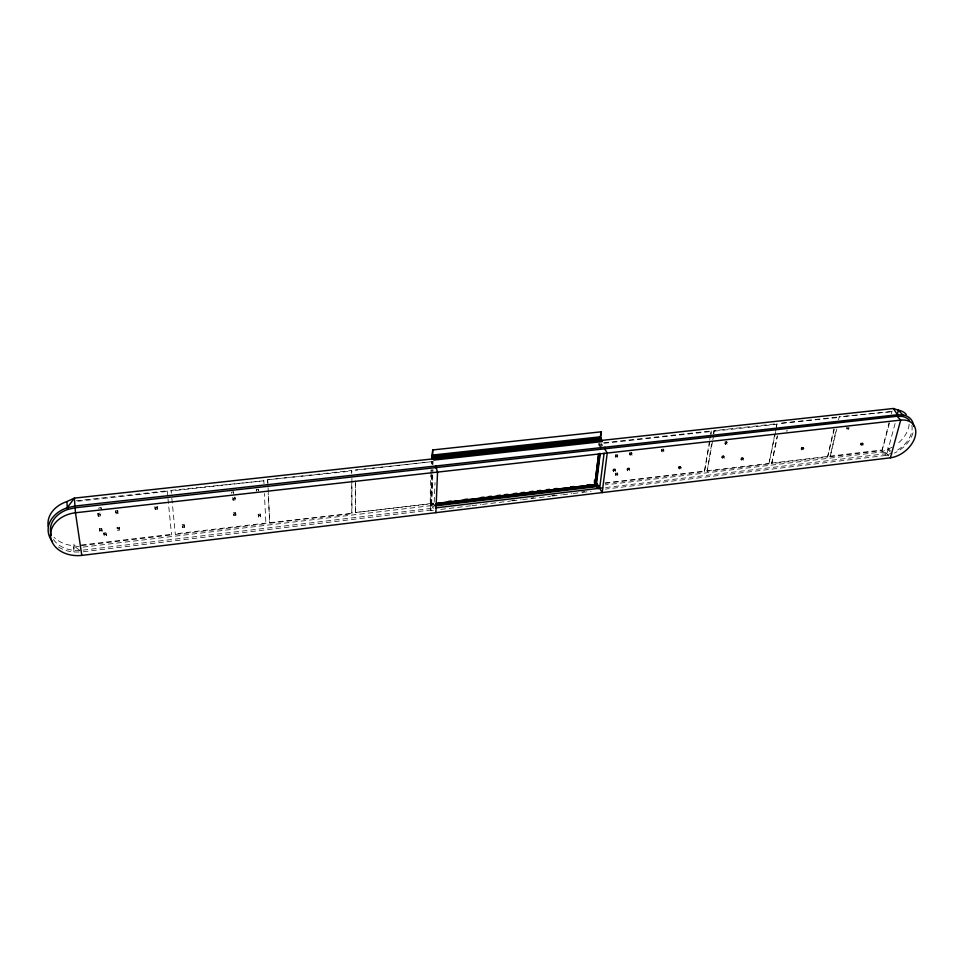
<?xml version="1.0" encoding="UTF-8"?>
<svg xmlns="http://www.w3.org/2000/svg" width="964" height="964" viewBox="0 0 964 964"><rect width="100%" height="100%" fill="white"/><g stroke="black" fill="none" stroke-linecap="round" stroke-linejoin="round"><path stroke-width="0.72" stroke-dasharray="4.82 3.62" d="M430.679 503.991L431.993 469.528M433.366 510.293L430.39 510.655L431.944 470.324M432.173 464.612L432.282 461.756M431.619 504.027L432.511 475.023M432.92 464.552L433.041 461.551L355.33 470.107L355.33 473.023M431.559 505.582L432.981 469.576M434.222 502.111L435.017 482.627M599.56 446.513L599.921 443.585L599.596 446.501M600.403 448.899L601.126 443.066L711.275 430.956L710.613 437.186M600.729 449.429L601.464 443.585L711.637 431.45M613.008 470.733L613.212 469.191L614.972 468.986L615.406 471.577L613.646 471.782L613.008 470.733L614.767 470.528L615.406 471.577M615.261 456.502L615.466 454.936L617.225 454.743L617.671 457.346L615.9 457.538L615.261 456.502L617.02 456.297L617.671 457.346M613.646 471.782L613.212 469.191M615.9 457.538L615.466 454.936M614.767 470.528L614.972 468.986M617.02 456.297L617.225 454.743M615.406 474.734L615.61 473.204L617.358 473.011L617.791 475.589L616.044 475.794L615.406 474.734L617.153 474.529L617.791 475.589M616.044 475.794L615.61 473.204M617.153 474.529L617.358 473.011M627.07 469.793L627.287 468.263L629.022 468.058L629.456 470.637L627.721 470.842L627.07 469.793L628.805 469.589L629.456 470.637M629.613 454.418L629.829 452.863L631.589 452.67L632.035 455.261L630.275 455.466L629.613 454.418L631.372 454.225L632.035 455.261M627.721 470.842L627.287 468.263M630.275 455.466L629.829 452.863M628.805 469.589L629.022 468.058M631.372 454.225L631.589 452.67M661.473 450.875L661.714 449.332L663.437 449.128L663.883 451.706L662.16 451.899L661.473 450.875L663.196 450.682L663.883 451.706M662.16 451.899L661.714 449.332M663.196 450.682L663.437 449.128M678.704 468.046L678.957 466.528L680.656 466.335L681.102 468.878L679.403 469.07L678.704 468.046L680.403 467.841L681.102 468.878M679.403 469.07L678.957 466.528M680.403 467.841L680.656 466.335M605.259 483.398L704.443 471.613L709.48 440.994M709.733 439.56L710.504 435.258M710.757 433.824L711.275 430.956M704.443 471.601L710.36 438.62M775.743 431.583L768.886 463.949L707.142 471.3L711.697 443.548M713.505 433.511L714.023 430.655L776.9 423.726L776.056 430.113M707.142 471.3L712.577 441.199M712.842 439.765L713.613 435.463M713.866 434.029L714.023 430.655M721.843 457.538L722.132 456.032L723.795 455.839L724.253 458.358L722.578 458.551L721.843 457.538L723.518 457.346L724.253 458.358M722.578 458.551L722.132 456.032M725.47 444.356L725 441.813L726.687 441.633L727.434 442.633L727.145 444.163L725.47 444.356L724.723 443.356L726.398 443.163L727.145 444.163M723.518 457.346L723.795 455.839M726.398 443.163L726.687 441.633M740.955 459.43L741.256 457.924L742.907 457.731L743.365 460.238L741.714 460.443L740.955 459.43L742.617 459.238L743.365 460.238M741.714 460.443L741.256 457.924M742.617 459.238L742.907 457.731M768.886 463.961L775.972 428.149M776.285 426.678L776.9 423.726M834.27 429.293L827.594 456.972L771.706 463.624L776.96 436.656M771.706 463.624L777.659 435.68M801.12 449.019L801.446 447.525L803.06 447.332L803.868 448.32L803.542 449.802L801.928 450.007L801.12 449.019L802.735 448.826L803.542 449.802M801.928 450.007L802.253 448.513L801.446 447.525M802.735 448.826L803.06 447.332M827.594 456.984L833.848 428.811M889.459 423.076L882.108 450.501L830.125 456.683L836.403 428.522M838.523 419.786L839.222 416.882L892.556 411.532L839.222 416.882M830.125 456.683L836.824 429.016M847.091 429.342L847.452 427.847L849.055 427.654L848.694 429.161L847.091 429.342L846.235 428.39L846.597 426.883M860.503 444.681L860.876 443.199L862.443 443.018L863.298 443.982L862.937 445.452L861.358 445.645L860.503 444.681L862.081 444.488L862.937 445.452M861.358 445.645L861.732 444.175L860.876 443.199M862.081 444.488L862.443 443.018M882.096 450.513L889.013 422.606M891.326 413.942L892.098 411.062M895.098 423.509L886.47 455.357L605.464 489.085M892.194 447.163A24.787 16.858 -39.2 0 1 887.711 449.152L881.711 451.959L605.151 484.904M605.621 487.555L889.483 453.261M889.29 454.671L886.47 455.357L881.711 451.959L892.11 453.984M802.253 448.513L803.868 448.32M861.732 444.175L863.298 443.982M83.241 551.757L433.921 509.667L430.366 503.509L433.342 503.16M511.486 500.364L514.463 500.003M530.875 498.039L533.851 497.677M551.757 495.532L554.734 495.171M581.581 491.953L584.57 491.592M440.801 509.402L470.553 505.823M472.047 505.642L480.976 504.57M482.458 504.389L510.727 501.003M512.221 500.822L521.15 499.75M522.633 499.569L550.902 496.171M552.396 495.99L561.325 494.918M562.807 494.737L571.736 493.664M573.219 493.484L580.665 492.592M582.148 492.411L591.077 491.339M81.35 544.997L171.484 534.309L171.568 534.912L81.386 545.624M269.583 522.669L351.993 513.487L269.715 523.259L268.209 493.074M355.342 483.253L355.367 512.487L431.39 503.461M604.934 482.868L704.082 471.107M706.781 470.781L768.501 463.455M771.321 463.118L827.184 456.49M829.703 456.189L881.662 450.031M265.931 523.705L265.787 523.115L175.255 533.863L175.34 534.466L265.931 523.705L264.365 493.508M355.367 512.487L433.667 503.642M430.763 504.196L433.752 503.847M431.161 504.895L434.149 504.534M83.121 547.094L434.523 505.232M83 550.119L433.981 508.1L431.679 502.461M786.118 431.016L787.769 430.824M846.235 428.39L847.838 428.197L848.694 429.161M117.463 530.357L119.62 530.116L119.5 528.875L117.355 529.128L117.463 530.357L117.138 527.477L119.295 527.224L119.62 530.116M258.219 514.306L260.244 514.077L260.521 515.258L260.605 516.873L258.569 517.102L258.219 514.306L258.569 517.102M103.871 533.008L106.028 532.755L106.245 534.405L106.341 535.647L104.184 535.9L103.871 533.008L103.967 534.249L106.124 533.996L106.028 532.755M258.485 515.487L260.521 515.258M742.003 458.936L743.666 458.744M182.112 524.669L184.208 524.428L184.389 525.633L182.304 525.874L182.112 524.669L182.449 527.513L184.546 527.26L184.208 524.428M258.304 515.921L260.328 515.692L260.605 516.873M616.249 474.264L617.996 474.059M106.245 534.405L104.088 534.659L104.184 535.9M679.644 467.564L681.355 467.359M182.268 526.296L184.353 526.055L184.546 527.26M233.481 512.619L235.541 512.378L235.794 513.571L233.734 513.8L233.481 512.619L233.842 515.439L235.891 515.198L235.541 512.378M99.569 528.742L101.726 528.489L102.051 531.381L99.882 531.634L99.569 528.742L99.882 531.634M722.867 457.044L724.542 456.852M233.589 514.246L235.638 514.005L235.891 515.198M99.654 529.971L101.823 529.718L101.726 528.489M613.851 470.239L615.61 470.034M99.786 530.393L101.955 530.14L102.051 531.381M627.938 469.311L629.673 469.107M100.34 514.8L98.159 515.053L98.256 516.282L100.437 516.029L100.34 514.8L100.111 513.125L97.93 513.366L98.027 514.595L100.208 514.354L100.111 513.125M233.131 500.147L235.192 499.906L235.096 498.255L234.842 497.075L232.77 497.316L233.131 500.147L232.878 498.966L234.951 498.725L235.192 499.906M115.873 513.776L118.042 513.535L117.933 512.318L115.764 512.559L115.873 513.776L115.547 510.884L117.716 510.631L118.042 513.535M155.252 509.378L157.385 509.137L157.048 506.257L154.915 506.498L155.252 509.378L154.915 506.498M233.806 493.062L233.553 491.881L231.481 492.122L231.722 493.291M256.508 491.194L256.412 489.543L258.473 489.314L258.75 490.483M101.256 509.341L101.027 507.642L98.834 507.895L98.93 509.113M235.096 498.255L233.023 498.484L232.77 497.316M725.747 442.825L727.434 442.633M115.656 512.101L117.837 511.86L117.716 510.631M155.071 507.715L157.216 507.474L157.048 506.257M630.492 453.899L632.251 453.707M662.401 450.357L664.124 450.152M616.104 455.984L617.876 455.779M155.096 508.173L157.228 507.932L157.385 509.137M76.337 500.786L167.182 490.797L167.278 491.399L77.867 501.244M171.05 490.375L263.871 480.759L171.134 490.965L171.05 490.375L171.327 493.267M267.739 482.711L267.594 479.759L351.691 470.504L351.896 476.915M267.594 479.759L351.884 471.071M714.396 431.149L777.309 424.22M79.156 551.974L73.963 552.047A30.342 23.172 -4 0 1 56.261 545.443M80.06 550.311L74.288 550.396A28.113 21.473 -4 0 1 53.177 539.093M78.976 546.757L73.65 545.732A30.161 23.112 -3.9 0 1 54.044 537.322M79.434 550.167L73.65 545.732L73.963 552.047L73.975 544.07M887.687 447.79L890.326 450.694M887.711 449.152L890.35 452.056M886.868 453.887L888.627 455.852M601.452 443.585L602.729 445.681M433.041 461.551L355.33 470.107M256.412 489.543L256.689 490.712M97.93 513.366L98.256 516.282M100.208 514.354L100.437 516.029M106.124 533.996L106.341 535.647M115.547 510.884L115.764 512.559M167.182 490.797L167.844 497.195M167.989 498.641L171.568 534.899M171.833 498.231L175.34 534.466M119.295 527.224L119.403 528.465L117.259 528.706L117.138 527.477M182.304 525.874L182.449 527.513M101.027 507.642L101.124 508.872M234.842 497.075L234.951 498.725M233.553 491.881L233.662 493.544M233.734 513.8L233.842 515.439M260.244 514.077L260.328 515.692M258.473 489.314L258.557 490.965M263.726 480.18L264.016 483.723M267.739 480.337L268.016 486.266M268.088 487.736L269.715 523.259M351.896 478.373L351.993 513.475M351.691 470.504L351.703 473.432M351.727 483.663L351.8 512.908M355.535 480.903L355.547 513.065M913.004 432.824A24.919 16.87 -39.1 0 1 894.363 453.08M909.16 424.184A24.787 16.858 -39.2 0 1 896.472 444.464M911.836 425.305A23.088 15.641 -39.1 0 1 894.713 451.55M430.39 510.655A201.211 47.272 82.3 0 1 430.788 474.77M430.848 473.529A201.211 47.272 82.3 0 1 431.041 469.805M431.45 463.756A201.211 47.272 82.3 0 1 431.631 461.382M598.572 445.296A193.366 70.854 81.6 0 1 598.993 442.982M836.656 417.159L779.768 423.413L837.077 417.641L836.656 417.159"/><path stroke-width="1.45" d="M435.644 467.636L435.692 465.998L437.536 472.107L435.849 512.667M432.39 459.045L432.499 456.044L600.68 437.74L601.379 431.8L432.74 449.947A201.211 47.272 82.3 0 0 431.824 459.033M432.39 458.9L432.74 449.947M598.572 488.736L596.186 485.977L596.053 483.916L599.861 453.285M594.86 484.494L598.656 453.815M594.896 484.494L598.692 453.815M596.186 485.977L600.174 453.791M599.668 488.266L604.103 453.201M604.862 447.224L604.657 448.826L607.236 453.056L602.175 492.592L596.547 482.928M890.399 457.804L900.701 420.099L75.481 512.764A28.257 21.521 -4.2 0 0 50.706 537.334A28.257 21.521 -4.2 0 0 81.795 555.397L890.399 457.804A23.184 15.653 -39 0 0 915.137 436.668A23.184 15.653 -39 0 0 900.701 420.099L897.062 416.267L898.267 410.158L893.363 408.495L74.373 498.123L66.95 501.545A30.161 23.112 -3.9 0 0 48.2 526.428M51.285 535.213A28.113 21.473 -4 0 1 68.058 509.353L75.216 507.763L897.062 416.267L902.003 416.388L902.81 414.882L898.267 410.158A24.787 16.858 -39.2 0 1 906.293 414.448M52.478 541.708A30.342 23.172 -4 0 1 67.227 507.751L74.373 498.123L75.481 512.764L81.795 555.397M66.95 501.545L67.227 507.751L74.951 506.04L897.472 414.749L902.81 414.882A24.919 16.87 -39.1 0 1 913.715 426.474M448.272 501.388L451.248 501.027M464.684 499.436L467.673 499.087M481.096 497.496L484.085 497.135M488.555 496.605L491.544 496.255M497.508 495.544L500.497 495.195M504.967 494.653L507.956 494.303M513.92 493.592L516.909 493.243M521.391 492.712L524.368 492.351M530.345 491.652L533.321 491.291M537.804 490.76L540.792 490.411M546.757 489.7L549.745 489.351M554.216 488.82L557.204 488.459M570.628 486.868L573.616 486.519M587.04 484.916L590.028 484.567M436.077 503.497L596.367 484.458M436.74 503.485L595.065 484.675M438.632 504.003L443.127 503.473M446.115 503.112L450.598 502.581M455.08 502.051L459.563 501.509M462.563 501.159L467.046 500.629M471.529 500.087L476.011 499.557M479 499.195L483.494 498.665M487.977 498.135L492.459 497.605M495.448 497.243L499.93 496.713M504.425 496.171L507.413 495.821M511.896 495.291L516.379 494.749M519.367 494.399L523.862 493.869M528.344 493.327L532.827 492.797M535.815 492.447L540.298 491.905M544.793 491.375L549.275 490.845M552.264 490.483L556.746 489.953M561.241 489.423L564.229 489.061M568.712 488.531L573.194 488.001M577.677 487.459L580.665 487.109M585.16 486.567L589.643 486.037M434.523 505.232L599.174 485.615M434.933 505.931L596.74 486.627M435.475 507.92L602.645 487.917M432.595 456.334L600.789 438.018M432.993 457.587L601.319 439.21M594.511 484.036L595.619 485.326M893.363 408.495L897.472 414.749M67.227 507.751L68.058 509.353M902.003 416.388A23.088 15.641 -39.1 0 1 909.45 420.364M594.402 482.928A193.366 70.854 81.6 0 1 594.547 480.277M600.367 436.186A193.366 70.854 81.6 0 1 601.379 431.8M600.271 436.837L432.197 455.092L433.8 460.093L602.38 441.596L600.283 436.837"/></g></svg>
